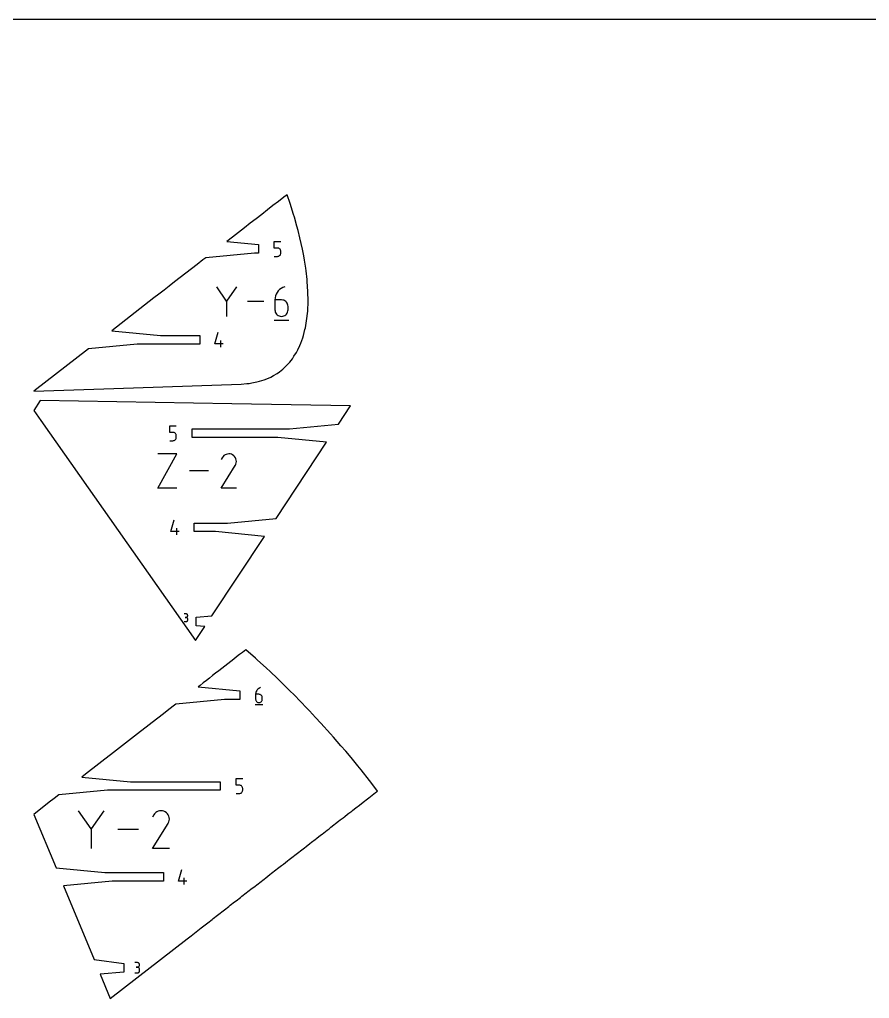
# Model space of a CAD drawing. Extents: x 0 to 38, y 0 to 26.
# Drawn here: x 7.63 to 19, y 12.9 to 26 of the extents above; entities that cross this region are included whole.
import ezdxf

# ---------------------------------------------------------------- set-up
doc = ezdxf.new("R2010")
doc.units = 0

msp = doc.modelspace()

# ---------------------------------------------------------------- linework, layer by layer
at = {"layer": 'annotation', "color": 1}
for p, q in [((11.03668, 22.942987), (11.03668, 23.03205)), ((11.03668, 23.03205), (11.125505, 23.03205)), ((11.081093, 22.942987), (11.03668, 22.942987)), ((11.089067, 22.942274), (11.081093, 22.942987)), ((11.096576, 22.940218), (11.089067, 22.942274)), ((11.103494, 22.936943), (11.096576, 22.940218)), ((11.109693, 22.932574), (11.103494, 22.936943)), ((11.115049, 22.927233), (11.109693, 22.932574)), ((11.119434, 22.921044), (11.115049, 22.927233)), ((11.122723, 22.914133), (11.119434, 22.921044)), ((11.03668, 22.83205), (11.081093, 22.83205)), ((11.081093, 22.83205), (11.089064, 22.832767)), ((11.081093, 22.83205), (11.081093, 22.83205)), ((11.089064, 22.832767), (11.096571, 22.834833)), ((11.096571, 22.834833), (11.103488, 22.838123)), ((11.103488, 22.838123), (11.109688, 22.842511)), ((11.109688, 22.842511), (11.115045, 22.84787)), ((11.115045, 22.84787), (11.119431, 22.854076)), ((11.119431, 22.854076), (11.122721, 22.861003)), ((11.122721, 22.861003), (11.124788, 22.868523)), ((11.124788, 22.906623), (11.122723, 22.914133)), ((11.125505, 22.898637), (11.124788, 22.906623)), ((11.124788, 22.868523), (11.125505, 22.876513)), ((11.125505, 22.876513), (11.125505, 22.898637)), ((11.125505, 22.898637), (11.125505, 22.898637)), ((10.399833, 22.234155), (10.267598, 22.425384)), ((10.532042, 22.425384), (10.399833, 22.234155)), ((11.130013, 22.403176), (11.109186, 22.38747)), ((11.153154, 22.415916), (11.130013, 22.403176)), ((11.178373, 22.425372), (11.153154, 22.415916)), ((11.178373, 22.425372), (11.178373, 22.425372)), ((11.048088, 22.275631), (11.046139, 22.248835)), ((11.053778, 22.301376), (11.048088, 22.275631)), ((11.06297, 22.325752), (11.053778, 22.301376)), ((11.075427, 22.348439), (11.06297, 22.325752)), ((11.090911, 22.369118), (11.075427, 22.348439)), ((11.109186, 22.38747), (11.090911, 22.369118)), ((10.399833, 22.249544), (10.399833, 22.028929)), ((10.897515, 22.227156), (10.680753, 22.227156)), ((11.046139, 22.248835), (11.046139, 22.117073)), ((11.134171, 22.248835), (11.046139, 22.248835)), ((11.150004, 22.247422), (11.134171, 22.248835)), ((11.164902, 22.243347), (11.150004, 22.247422)), ((11.178617, 22.236856), (11.164902, 22.243347)), ((11.190903, 22.228194), (11.178617, 22.236856)), ((11.20151, 22.217607), (11.190903, 22.228194)), ((11.210192, 22.205342), (11.20151, 22.217607)), ((11.216699, 22.191642), (11.210192, 22.205342)), ((11.220786, 22.176756), (11.216699, 22.191642)), ((11.222203, 22.160927), (11.220786, 22.176756)), ((11.222203, 22.117073), (11.222203, 22.160927)), ((11.222203, 22.160927), (11.222203, 22.160927)), ((11.046139, 22.117073), (11.046139, 22.117073)), ((11.046139, 22.117073), (11.04756, 22.101237)), ((11.04756, 22.101237), (11.051657, 22.086329)), ((11.051657, 22.086329), (11.058178, 22.072601)), ((11.058178, 22.072601), (11.066873, 22.060299)), ((11.066873, 22.060299), (11.07749, 22.049676)), ((11.07749, 22.049676), (11.08978, 22.040978)), ((11.08978, 22.040978), (11.10349, 22.034457)), ((11.10349, 22.034457), (11.118371, 22.030362)), ((11.118371, 22.030362), (11.134171, 22.028941)), ((11.134171, 22.028941), (11.150004, 22.030362)), ((11.134171, 22.028941), (11.134171, 22.028941)), ((11.150004, 22.030362), (11.164902, 22.034457)), ((11.164902, 22.034457), (11.178617, 22.040978)), ((11.178617, 22.040978), (11.190903, 22.049676)), ((11.190903, 22.049676), (11.20151, 22.060299)), ((11.20151, 22.060299), (11.210192, 22.072601)), ((11.210192, 22.072601), (11.216699, 22.086329)), ((11.216699, 22.086329), (11.220786, 22.101237)), ((11.220786, 22.101237), (11.222203, 22.117073)), ((11.035113, 21.979387), (11.233328, 21.979387)), ((10.242822, 21.660593), (10.287172, 21.81613)), ((10.353872, 21.660593), (10.242822, 21.660593)), ((10.320585, 21.61613), (10.320585, 21.704955)), ((9.638191, 20.475927), (9.638191, 20.56499)), ((9.638191, 20.56499), (9.727016, 20.56499)), ((9.682603, 20.475927), (9.638191, 20.475927)), ((9.690578, 20.475214), (9.682603, 20.475927)), ((9.698087, 20.473158), (9.690578, 20.475214)), ((9.705004, 20.469883), (9.698087, 20.473158)), ((9.711204, 20.465513), (9.705004, 20.469883)), ((9.716559, 20.460172), (9.711204, 20.465513)), ((9.720945, 20.453984), (9.716559, 20.460172)), ((9.724233, 20.447073), (9.720945, 20.453984)), ((9.726299, 20.439563), (9.724233, 20.447073)), ((9.727016, 20.431577), (9.726299, 20.439563)), ((9.638191, 20.36499), (9.682603, 20.36499)), ((9.682603, 20.36499), (9.690574, 20.365707)), ((9.682603, 20.36499), (9.682603, 20.36499)), ((9.690574, 20.365707), (9.698082, 20.367773)), ((9.698082, 20.367773), (9.704999, 20.371063)), ((9.704999, 20.371063), (9.711199, 20.37545)), ((9.711199, 20.37545), (9.716555, 20.38081)), ((9.716555, 20.38081), (9.720942, 20.387016)), ((9.720942, 20.387016), (9.724232, 20.393942)), ((9.724232, 20.393942), (9.726298, 20.401463)), ((9.726298, 20.401463), (9.727016, 20.409452)), ((9.727016, 20.409452), (9.727016, 20.431577)), ((9.727016, 20.431577), (9.727016, 20.431577)), ((9.479754, 19.731036), (9.733929, 20.188803)), ((9.733929, 20.188803), (9.479754, 20.188803)), ((10.378967, 20.17542), (10.364528, 20.165463)), ((10.39475, 20.182694), (10.378967, 20.17542)), ((10.411489, 20.187185), (10.39475, 20.182694)), ((10.428799, 20.188792), (10.411489, 20.187185)), ((10.446292, 20.187415), (10.428799, 20.188792)), ((10.463582, 20.182954), (10.446292, 20.187415)), ((10.480283, 20.175307), (10.463582, 20.182954)), ((10.49522, 20.1647), (10.480283, 20.175307)), ((10.480283, 20.175307), (10.480283, 20.175307)), ((10.341225, 20.137901), (10.327876, 20.112295)), ((10.351818, 20.152923), (10.341225, 20.137901)), ((10.364528, 20.165463), (10.351818, 20.152923)), ((10.507709, 20.151973), (10.49522, 20.1647)), ((10.517639, 20.137513), (10.507709, 20.151973)), ((10.517258, 20.036249), (10.525015, 20.052903)), ((10.524898, 20.121713), (10.517639, 20.137513)), ((10.529377, 20.104962), (10.524898, 20.121713)), ((10.525015, 20.052903), (10.529546, 20.070167)), ((10.530963, 20.08765), (10.529377, 20.104962)), ((10.529546, 20.070167), (10.530963, 20.08765)), ((10.155934, 19.95992), (9.905635, 19.95992)), ((10.327589, 19.731032), (10.515449, 20.033464)), ((10.515449, 20.033464), (10.515674, 20.033742)), ((10.515449, 20.033464), (10.515449, 20.033464)), ((10.515674, 20.033742), (10.515889, 20.034022)), ((10.515889, 20.034022), (10.516097, 20.034307)), ((10.516097, 20.034307), (10.516298, 20.034599)), ((10.516298, 20.034599), (10.516494, 20.034901)), ((10.516494, 20.034901), (10.516687, 20.035214)), ((10.516687, 20.035214), (10.516878, 20.035542)), ((10.516878, 20.035542), (10.517067, 20.035886)), ((10.517067, 20.035886), (10.517258, 20.036249)), ((10.517258, 20.036249), (10.517258, 20.036249)), ((9.733929, 19.731036), (9.479754, 19.731036)), ((10.530894, 19.731032), (10.327589, 19.731032)), ((9.654344, 19.149967), (9.698694, 19.305504)), ((9.765394, 19.149967), (9.654344, 19.149967)), ((9.732107, 19.105504), (9.732107, 19.194329)), ((9.857035, 18.047942), (9.833921, 18.047942)), ((9.833921, 17.943977), (9.857035, 17.943977)), ((9.857035, 18.001714), (9.845461, 18.001714)), ((9.845461, 18.001714), (9.857035, 18.001714)), ((9.861192, 18.047569), (9.857035, 18.047942)), ((9.857035, 18.001714), (9.861192, 18.002087)), ((9.861192, 18.00134), (9.857035, 18.001714)), ((9.857035, 18.001714), (9.857035, 18.001714)), ((9.857035, 17.943977), (9.861192, 17.944349)), ((9.857035, 17.943977), (9.857035, 17.943977)), ((9.865104, 18.046494), (9.861192, 18.047569)), ((9.861192, 18.002087), (9.865104, 18.003163)), ((9.865104, 18.000265), (9.861192, 18.00134)), ((9.861192, 17.944349), (9.865104, 17.945424)), ((9.868705, 18.044783), (9.865104, 18.046494)), ((9.865104, 18.003163), (9.868705, 18.004876)), ((9.868705, 17.998554), (9.865104, 18.000265)), ((9.865104, 17.945424), (9.868705, 17.947135)), ((9.871931, 18.042501), (9.868705, 18.044783)), ((9.868705, 18.004876), (9.871931, 18.00716)), ((9.871931, 17.996272), (9.868705, 17.998554)), ((9.868705, 17.947135), (9.871931, 17.949416)), ((9.874716, 18.039716), (9.871931, 18.042501)), ((9.871931, 18.00716), (9.874716, 18.009951)), ((9.874716, 17.993487), (9.871931, 17.996272)), ((9.871931, 17.949416), (9.874716, 17.9522)), ((9.876996, 18.036493), (9.874716, 18.039716)), ((9.874716, 18.009951), (9.876996, 18.013182)), ((9.876996, 17.990265), (9.874716, 17.993487)), ((9.874716, 17.9522), (9.876996, 17.955423)), ((9.878704, 18.032899), (9.876996, 18.036493)), ((9.876996, 18.013182), (9.878704, 18.016788)), ((9.878704, 17.98667), (9.876996, 17.990265)), ((9.876996, 17.955423), (9.878704, 17.959017)), ((9.879777, 18.028999), (9.878704, 18.032899)), ((9.878704, 18.016788), (9.879777, 18.020702)), ((9.879777, 17.982771), (9.878704, 17.98667)), ((9.878704, 17.959017), (9.879777, 17.962918)), ((9.880149, 18.024861), (9.879777, 18.028999)), ((9.879777, 18.020702), (9.880149, 18.024861)), ((9.880149, 17.978632), (9.879777, 17.982771)), ((9.879777, 17.962918), (9.880149, 17.967058)), ((9.880149, 18.024861), (9.880149, 18.024861)), ((9.880149, 17.967058), (9.880149, 17.978632)), ((9.880149, 17.978632), (9.880149, 17.978632)), ((10.810585, 17.032463), (10.802773, 17.02203)), ((10.819805, 17.041721), (10.810585, 17.032463)), ((10.830312, 17.049645), (10.819805, 17.041721)), ((10.841987, 17.056073), (10.830312, 17.049645)), ((10.85471, 17.060843), (10.841987, 17.056073)), ((10.85471, 17.060843), (10.85471, 17.060843)), ((10.788981, 16.985298), (10.787998, 16.97178)), ((10.787998, 16.97178), (10.787998, 16.905305)), ((10.83241, 16.97178), (10.787998, 16.97178)), ((10.787998, 16.905305), (10.787998, 16.905305)), ((10.787998, 16.905305), (10.788715, 16.897316)), ((10.788715, 16.897316), (10.790781, 16.889795)), ((10.791851, 16.998287), (10.788981, 16.985298)), ((10.796489, 17.010584), (10.791851, 16.998287)), ((10.802773, 17.02203), (10.796489, 17.010584)), ((10.840398, 16.971067), (10.83241, 16.97178)), ((10.847914, 16.969011), (10.840398, 16.971067)), ((10.854833, 16.965736), (10.847914, 16.969011)), ((10.861031, 16.961366), (10.854833, 16.965736)), ((10.866383, 16.956025), (10.861031, 16.961366)), ((10.870763, 16.949837), (10.866383, 16.956025)), ((10.874046, 16.942926), (10.870763, 16.949837)), ((10.876107, 16.935416), (10.874046, 16.942926)), ((10.874046, 16.889795), (10.876107, 16.897316)), ((10.876822, 16.92743), (10.876107, 16.935416)), ((10.876107, 16.897316), (10.876822, 16.905305)), ((10.876822, 16.905305), (10.876822, 16.92743)), ((10.876822, 16.92743), (10.876822, 16.92743)), ((10.782435, 16.835843), (10.882435, 16.835843)), ((10.790781, 16.889795), (10.794071, 16.882869)), ((10.794071, 16.882869), (10.798458, 16.876663)), ((10.798458, 16.876663), (10.803815, 16.871303)), ((10.803815, 16.871303), (10.810015, 16.866916)), ((10.810015, 16.866916), (10.816932, 16.863626)), ((10.816932, 16.863626), (10.824439, 16.86156)), ((10.824439, 16.86156), (10.83241, 16.860843)), ((10.83241, 16.860843), (10.840398, 16.86156)), ((10.83241, 16.860843), (10.83241, 16.860843)), ((10.840398, 16.86156), (10.847914, 16.863626)), ((10.847914, 16.863626), (10.854833, 16.866916)), ((10.854833, 16.866916), (10.861031, 16.871303)), ((10.861031, 16.871303), (10.866383, 16.876663)), ((10.866383, 16.876663), (10.870763, 16.882869)), ((10.870763, 16.882869), (10.874046, 16.889795)), ((10.526244, 15.75586), (10.526244, 15.844923)), ((10.526244, 15.844923), (10.615069, 15.844923)), ((10.570657, 15.75586), (10.526244, 15.75586)), ((10.578631, 15.755147), (10.570657, 15.75586)), ((10.58614, 15.753091), (10.578631, 15.755147)), ((10.593058, 15.749816), (10.58614, 15.753091)), ((10.599257, 15.745446), (10.593058, 15.749816)), ((10.604613, 15.740105), (10.599257, 15.745446)), ((10.608998, 15.733917), (10.604613, 15.740105)), ((10.612287, 15.727006), (10.608998, 15.733917)), ((10.614352, 15.719496), (10.612287, 15.727006)), ((10.615069, 15.71151), (10.614352, 15.719496)), ((10.526244, 15.644923), (10.570657, 15.644923)), ((10.570657, 15.644923), (10.578628, 15.645639)), ((10.570657, 15.644923), (10.570657, 15.644923)), ((10.578628, 15.645639), (10.586135, 15.647706)), ((10.586135, 15.647706), (10.593052, 15.650996)), ((10.593052, 15.650996), (10.599252, 15.655383)), ((10.599252, 15.655383), (10.604609, 15.660743)), ((10.604609, 15.660743), (10.608995, 15.666949)), ((10.608995, 15.666949), (10.612285, 15.673875)), ((10.612285, 15.673875), (10.614352, 15.681396)), ((10.614352, 15.681396), (10.615069, 15.689385)), ((10.615069, 15.689385), (10.615069, 15.71151)), ((10.615069, 15.71151), (10.615069, 15.71151)), ((8.588656, 15.171106), (8.420579, 15.41417)), ((8.756702, 15.41417), (8.588656, 15.171106)), ((9.425196, 15.358124), (9.410502, 15.329937)), ((9.436857, 15.374659), (9.425196, 15.358124)), ((9.450847, 15.388462), (9.436857, 15.374659)), ((9.466741, 15.399422), (9.450847, 15.388462)), ((9.484114, 15.407429), (9.466741, 15.399422)), ((9.50254, 15.412373), (9.484114, 15.407429)), ((9.521593, 15.414142), (9.50254, 15.412373)), ((9.540849, 15.412626), (9.521593, 15.414142)), ((9.559881, 15.407715), (9.540849, 15.412626)), ((9.578264, 15.399298), (9.559881, 15.407715)), ((9.594706, 15.387623), (9.578264, 15.399298)), ((9.578264, 15.399298), (9.578264, 15.399298)), ((9.608453, 15.373613), (9.594706, 15.387623)), ((9.619383, 15.357697), (9.608453, 15.373613)), ((9.627374, 15.340305), (9.619383, 15.357697)), ((9.632304, 15.321866), (9.627374, 15.340305)), ((9.410186, 14.910264), (9.616973, 15.243165)), ((9.616973, 15.243165), (9.617221, 15.243471)), ((9.616973, 15.243165), (9.616973, 15.243165)), ((9.617221, 15.243471), (9.617458, 15.243779)), ((9.617458, 15.243779), (9.617686, 15.244093)), ((9.617686, 15.244093), (9.617908, 15.244415)), ((9.617908, 15.244415), (9.618124, 15.244746)), ((9.618124, 15.244746), (9.618336, 15.245091)), ((9.618336, 15.245091), (9.618546, 15.245452)), ((9.618546, 15.245452), (9.618755, 15.245831)), ((9.618755, 15.245831), (9.618964, 15.24623)), ((9.618964, 15.24623), (9.627502, 15.264562)), ((9.618964, 15.24623), (9.618964, 15.24623)), ((9.627502, 15.264562), (9.63249, 15.283565)), ((9.63405, 15.30281), (9.632304, 15.321866)), ((9.63249, 15.283565), (9.63405, 15.30281)), ((8.588656, 15.190666), (8.588656, 14.910253)), ((9.221239, 15.162211), (8.945723, 15.162211)), ((9.633974, 14.910264), (9.410186, 14.910264)), ((9.754971, 14.473465), (9.79932, 14.629003)), ((9.866021, 14.473465), (9.754971, 14.473465)), ((9.832733, 14.429003), (9.832733, 14.517827)), ((9.204269, 13.382879), (9.173198, 13.382879)), ((9.209857, 13.382378), (9.204269, 13.382879)), ((9.215115, 13.380932), (9.209857, 13.382378)), ((9.219956, 13.378632), (9.215115, 13.380932)), ((9.224292, 13.375565), (9.219956, 13.378632)), ((9.228036, 13.371822), (9.224292, 13.375565)), ((9.2311, 13.367489), (9.228036, 13.371822)), ((9.233397, 13.362658), (9.2311, 13.367489)), ((9.234839, 13.357416), (9.233397, 13.362658)), ((9.173198, 13.243128), (9.204269, 13.243128)), ((9.204269, 13.320738), (9.188712, 13.320738)), ((9.188712, 13.320738), (9.204269, 13.320738)), ((9.204269, 13.320738), (9.209857, 13.32124)), ((9.209857, 13.320237), (9.204269, 13.320738)), ((9.204269, 13.320738), (9.204269, 13.320738)), ((9.204269, 13.243128), (9.209857, 13.243629)), ((9.204269, 13.243128), (9.204269, 13.243128)), ((9.209857, 13.32124), (9.215115, 13.322686)), ((9.215115, 13.318791), (9.209857, 13.320237)), ((9.209857, 13.243629), (9.215115, 13.245074)), ((9.215115, 13.322686), (9.219956, 13.324989)), ((9.219956, 13.316491), (9.215115, 13.318791)), ((9.215115, 13.245074), (9.219956, 13.247373)), ((9.219956, 13.324989), (9.224292, 13.32806)), ((9.224292, 13.313424), (9.219956, 13.316491)), ((9.219956, 13.247373), (9.224292, 13.250439)), ((9.224292, 13.32806), (9.228036, 13.331811)), ((9.228036, 13.30968), (9.224292, 13.313424)), ((9.224292, 13.250439), (9.228036, 13.254182)), ((9.228036, 13.331811), (9.2311, 13.336154)), ((9.2311, 13.305348), (9.228036, 13.30968)), ((9.228036, 13.254182), (9.2311, 13.258514)), ((9.2311, 13.336154), (9.233397, 13.341001)), ((9.233397, 13.300517), (9.2311, 13.305348)), ((9.2311, 13.258514), (9.233397, 13.263346)), ((9.233397, 13.341001), (9.234839, 13.346263)), ((9.234839, 13.295275), (9.233397, 13.300517)), ((9.233397, 13.263346), (9.234839, 13.268589)), ((9.235339, 13.351853), (9.234839, 13.357416)), ((9.234839, 13.346263), (9.235339, 13.351853)), ((9.235339, 13.289712), (9.234839, 13.295275)), ((9.234839, 13.268589), (9.235339, 13.274154)), ((9.235339, 13.351853), (9.235339, 13.351853)), ((9.235339, 13.274154), (9.235339, 13.289712)), ((9.235339, 13.289712), (9.235339, 13.289712))]:
    msp.add_line(p, q, dxfattribs=at)
at = {"layer": 'boundary', "color": 5}
for p, q in [((11.164274, 23.622185), (11.092838, 23.566761)), ((11.208024, 23.656128), (11.164274, 23.622185)), ((11.248947, 23.538514), (11.208024, 23.656128)), ((10.945462, 23.45242), (10.869847, 23.393754)), ((11.019847, 23.510131), (10.945462, 23.45242)), ((11.092838, 23.566761), (11.019847, 23.510131)), ((11.294899, 23.392692), (11.248947, 23.538514)), ((10.793169, 23.334264), (10.715598, 23.27408)), ((10.869847, 23.393754), (10.793169, 23.334264)), ((11.306615, 23.355513), (11.294899, 23.392692)), ((11.340513, 23.234707), (11.306615, 23.355513)), ((10.637303, 23.213335), (10.558459, 23.152163)), ((10.715598, 23.27408), (10.637303, 23.213335)), ((11.356606, 23.177355), (11.340513, 23.234707)), ((10.479238, 23.0907), (10.401331, 23.030255)), ((10.558459, 23.152163), (10.479238, 23.0907)), ((11.380408, 23.079832), (11.356606, 23.177355)), ((11.398811, 23.004433), (11.380408, 23.079832)), ((10.401331, 23.030255), (10.826118, 22.98955)), ((10.826118, 22.98955), (10.826118, 22.87455)), ((11.414419, 22.928353), (11.398811, 23.004433)), ((11.433133, 22.83713), (11.414419, 22.928353)), ((10.120084, 22.81205), (10.08361, 22.783752)), ((10.772312, 22.87455), (10.120084, 22.81205)), ((10.826118, 22.87455), (10.772312, 22.87455)), ((11.44238, 22.780562), (11.433133, 22.83713)), ((9.928836, 22.663671), (9.852883, 22.604743)), ((10.005802, 22.723385), (9.928836, 22.663671)), ((10.08361, 22.783752), (10.005802, 22.723385)), ((11.459501, 22.675813), (11.44238, 22.780562)), ((11.464126, 22.63676), (11.459501, 22.675813)), ((9.77811, 22.54673), (9.704681, 22.48976)), ((9.852883, 22.604743), (9.77811, 22.54673)), ((11.477854, 22.520839), (11.464126, 22.63676)), ((9.632758, 22.433959), (9.562501, 22.37945)), ((9.704681, 22.48976), (9.632758, 22.433959)), ((11.479492, 22.497259), (11.477854, 22.520839)), ((11.488312, 22.36238), (11.479492, 22.497259)), ((9.427598, 22.274785), (8.862211, 21.83613)), ((9.494064, 22.326353), (9.427598, 22.274785)), ((9.562501, 22.37945), (9.494064, 22.326353)), ((11.490374, 22.231271), (11.488312, 22.36238)), ((11.484512, 22.097315), (11.490374, 22.231271)), ((11.470581, 21.970978), (11.484512, 22.097315)), ((11.448612, 21.852538), (11.453207, 21.877312)), ((11.453207, 21.877312), (11.470581, 21.970978)), ((8.862211, 21.83613), (9.514439, 21.77363)), ((9.514439, 21.77363), (10.043372, 21.77363)), ((10.043372, 21.77363), (10.043372, 21.65863)), ((11.392381, 21.671602), (11.418653, 21.742255)), ((11.418653, 21.742255), (11.426492, 21.771112)), ((11.426492, 21.771112), (11.448612, 21.852538)), ((9.205101, 21.65863), (8.552873, 21.59613)), ((10.043372, 21.65863), (9.205101, 21.65863)), ((11.350749, 21.579148), (11.380769, 21.640374)), ((11.380769, 21.640374), (11.392381, 21.671602)), ((8.552873, 21.59613), (7.82009, 21.0276)), ((11.28158, 21.462696), (11.30148, 21.494118)), ((11.30148, 21.494118), (11.335045, 21.547119)), ((11.335045, 21.547119), (11.350749, 21.579148)), ((11.179623, 21.347821), (11.220495, 21.38729)), ((11.220495, 21.38729), (11.244469, 21.416884)), ((11.244469, 21.416884), (11.28158, 21.462696)), ((10.992935, 21.216743), (11.026141, 21.235703)), ((11.026141, 21.235703), (11.076012, 21.264179)), ((11.076012, 21.264179), (11.106867, 21.287303)), ((11.106867, 21.287303), (11.151921, 21.321069)), ((11.151921, 21.321069), (11.179623, 21.347821)), ((8.890641, 21.064562), (10.592832, 21.123332)), ((10.592832, 21.123332), (10.670183, 21.129518)), ((10.670183, 21.129518), (10.7026, 21.132111)), ((10.7026, 21.132111), (10.735835, 21.138064)), ((10.735835, 21.138064), (10.806022, 21.150636)), ((10.806022, 21.150636), (10.840633, 21.160725)), ((10.840633, 21.160725), (10.902872, 21.178867)), ((10.902872, 21.178867), (10.937403, 21.193389)), ((10.937403, 21.193389), (10.992935, 21.216743)), ((7.82009, 21.0276), (8.890641, 21.064562)), ((7.907701, 20.9026), (7.82009, 20.76994)), ((10.469687, 20.858459), (7.907701, 20.9026)), ((12.058252, 20.83109), (10.469687, 20.858459)), ((11.895724, 20.58499), (12.058252, 20.83109)), ((7.82009, 20.76994), (7.914033, 20.636443)), ((7.914033, 20.636443), (9.985597, 17.692681)), ((11.243496, 20.52249), (11.895724, 20.58499)), ((9.937628, 20.40749), (9.937628, 20.52249)), ((9.937628, 20.52249), (11.243496, 20.52249)), ((11.084996, 20.40749), (9.937628, 20.40749)), ((11.063939, 19.325504), (11.737224, 20.34499)), ((11.737224, 20.34499), (11.084996, 20.40749)), ((9.964894, 19.148004), (9.964894, 19.263004)), ((9.964894, 19.263004), (10.411711, 19.263004)), ((10.411711, 19.263004), (11.063939, 19.325504)), ((10.253211, 19.148004), (9.964894, 19.148004)), ((10.905439, 19.085504), (10.253211, 19.148004)), ((10.204304, 18.023847), (10.905439, 19.085504)), ((9.99216, 18.003518), (10.204304, 18.023847)), ((9.99216, 17.888518), (9.99216, 18.003518)), ((9.985597, 17.692681), (10.107624, 17.877454)), ((10.107624, 17.877454), (9.99216, 17.888518)), ((10.658173, 17.567681), (10.613781, 17.53324)), ((10.787561, 17.453617), (10.658173, 17.567681)), ((10.494443, 17.440651), (10.454633, 17.409764)), ((10.534209, 17.471503), (10.494443, 17.440651)), ((10.573973, 17.502355), (10.534209, 17.471503)), ((10.613781, 17.53324), (10.573973, 17.502355)), ((10.810223, 17.433639), (10.787561, 17.453617)), ((10.933556, 17.320225), (10.810223, 17.433639)), ((10.334489, 17.316551), (10.294054, 17.285179)), ((10.374701, 17.347749), (10.334489, 17.316551)), ((10.414733, 17.378808), (10.374701, 17.347749)), ((10.454633, 17.409764), (10.414733, 17.378808)), ((10.982276, 17.275424), (10.933556, 17.320225)), ((10.170925, 17.18965), (10.12911, 17.157207)), ((10.212321, 17.221766), (10.170925, 17.18965)), ((10.253347, 17.253596), (10.212321, 17.221766)), ((10.294054, 17.285179), (10.253347, 17.253596)), ((11.078944, 17.182844), (10.982276, 17.275424)), ((11.153917, 17.111043), (11.078944, 17.182844)), ((10.044002, 17.091176), (10.019088, 17.071847)), ((10.019088, 17.071847), (10.577435, 17.018343)), ((10.086821, 17.124397), (10.044002, 17.091176)), ((10.12911, 17.157207), (10.086821, 17.124397)), ((11.223559, 17.041674), (11.153917, 17.111043)), ((11.32477, 16.940859), (11.223559, 17.041674)), ((10.373573, 16.903343), (9.721345, 16.840843)), ((10.577435, 16.903343), (10.373573, 16.903343)), ((10.577435, 17.018343), (10.577435, 16.903343)), ((11.367236, 16.896911), (11.32477, 16.940859)), ((11.494458, 16.765249), (11.367236, 16.896911)), ((9.628986, 16.769186), (9.554729, 16.711574)), ((9.701786, 16.825668), (9.628986, 16.769186)), ((9.721345, 16.840843), (9.701786, 16.825668)), ((11.509817, 16.748748), (11.494458, 16.765249)), ((9.479178, 16.652958), (9.4025, 16.593467)), ((9.554729, 16.711574), (9.479178, 16.652958)), ((11.59021, 16.662379), (11.509817, 16.748748)), ((11.662605, 16.5846), (11.59021, 16.662379)), ((9.324863, 16.533233), (9.24644, 16.472388)), ((9.4025, 16.593467), (9.324863, 16.533233)), ((11.790488, 16.442058), (11.662605, 16.5846)), ((9.167402, 16.411067), (9.087926, 16.349405)), ((9.24644, 16.472388), (9.167402, 16.411067)), ((11.828842, 16.399308), (11.790488, 16.442058)), ((11.928323, 16.284316), (11.828842, 16.399308)), ((9.008186, 16.287539), (8.92836, 16.225606)), ((9.087926, 16.349405), (9.008186, 16.287539)), ((11.992801, 16.209784), (11.928323, 16.284316)), ((8.848625, 16.163743), (8.769158, 16.102089)), ((8.92836, 16.225606), (8.848625, 16.163743)), ((12.064349, 16.124037), (11.992801, 16.209784)), ((12.154122, 16.016446), (12.064349, 16.124037)), ((8.611735, 15.979952), (8.534129, 15.919741)), ((8.690136, 16.040779), (8.611735, 15.979952)), ((8.769158, 16.102089), (8.690136, 16.040779)), ((12.198416, 15.961409), (12.154122, 16.016446)), ((8.534129, 15.919741), (8.463473, 15.864923)), ((8.463473, 15.864923), (9.115701, 15.802423)), ((12.312448, 15.819718), (12.198416, 15.961409)), ((9.115701, 15.802423), (10.315682, 15.802423)), ((10.315682, 15.802423), (10.315682, 15.687423)), ((12.330379, 15.796616), (12.312448, 15.819718)), ((12.416672, 15.675167), (12.330379, 15.796616)), ((8.154135, 15.624923), (8.094769, 15.578864)), ((8.806363, 15.687423), (8.154135, 15.624923)), ((10.315682, 15.687423), (8.806363, 15.687423)), ((12.284959, 15.572977), (12.304058, 15.587795)), ((12.304058, 15.587795), (12.322862, 15.602384)), ((12.322862, 15.602384), (12.348897, 15.622583)), ((12.348897, 15.622583), (12.371565, 15.64017)), ((12.371565, 15.64017), (12.394082, 15.65764)), ((12.394082, 15.65764), (12.416672, 15.675167)), ((8.027459, 15.526642), (7.82009, 15.365754)), ((8.094769, 15.578864), (8.027459, 15.526642)), ((12.127323, 15.450675), (12.177598, 15.489681)), ((12.177598, 15.489681), (12.224906, 15.526385)), ((12.224906, 15.526385), (12.245488, 15.542354)), ((12.245488, 15.542354), (12.265469, 15.557856)), ((12.265469, 15.557856), (12.284959, 15.572977)), ((7.82009, 15.365754), (8.117742, 14.649003)), ((11.959826, 15.320723), (11.979398, 15.335908)), ((11.979398, 15.335908), (12.018316, 15.366102)), ((12.018316, 15.366102), (12.036121, 15.379916)), ((12.036121, 15.379916), (12.07419, 15.409452)), ((12.07419, 15.409452), (12.090187, 15.421863)), ((12.090187, 15.421863), (12.127323, 15.450675)), ((11.794565, 15.192505), (11.835516, 15.224276)), ((11.835516, 15.224276), (11.858486, 15.242098)), ((11.858486, 15.242098), (11.898848, 15.273413)), ((11.898848, 15.273413), (11.920143, 15.289935)), ((11.920143, 15.289935), (11.959826, 15.320723)), ((11.607865, 15.047654), (11.656153, 15.085118)), ((11.656153, 15.085118), (11.677589, 15.101749)), ((11.677589, 15.101749), (11.724499, 15.138144)), ((11.724499, 15.138144), (11.745447, 15.154396)), ((11.745447, 15.154396), (11.76997, 15.173423)), ((11.76997, 15.173423), (11.794565, 15.192505)), ((11.440975, 14.918172), (11.463438, 14.9356)), ((11.463438, 14.9356), (11.514234, 14.97501)), ((11.514234, 14.97501), (11.536429, 14.99223)), ((11.536429, 14.99223), (11.586013, 15.0307)), ((11.586013, 15.0307), (11.607865, 15.047654)), ((11.23676, 14.759732), (11.290664, 14.801553)), ((11.290664, 14.801553), (11.313438, 14.819223)), ((11.313438, 14.819223), (11.366396, 14.86031)), ((11.366396, 14.86031), (11.389053, 14.877888)), ((11.389053, 14.877888), (11.440975, 14.918172)), ((11.080894, 14.638804), (11.136404, 14.68187)), ((11.136404, 14.68187), (11.159189, 14.699548)), ((11.159189, 14.699548), (11.213943, 14.742029)), ((11.213943, 14.742029), (11.23676, 14.759732)), ((8.117742, 14.649003), (8.76997, 14.586503)), ((8.76997, 14.586503), (9.555521, 14.586503)), ((9.555521, 14.586503), (9.555521, 14.471503)), ((10.922828, 14.516168), (10.979551, 14.560177)), ((10.979551, 14.560177), (11.00205, 14.577632)), ((11.00205, 14.577632), (11.058216, 14.621208)), ((11.058216, 14.621208), (11.080894, 14.638804)), ((8.869637, 14.471503), (8.217409, 14.409003)), ((8.217409, 14.409003), (8.627185, 13.422252)), ((9.555521, 14.471503), (8.869637, 14.471503)), ((10.763957, 14.392908), (10.821485, 14.437541)), ((10.821485, 14.437541), (10.843406, 14.454548)), ((10.843406, 14.454548), (10.900583, 14.498909)), ((10.900583, 14.498909), (10.922828, 14.516168)), ((10.60568, 14.270108), (10.663589, 14.315037)), ((10.663589, 14.315037), (10.684657, 14.331382)), ((10.684657, 14.331382), (10.742429, 14.376205)), ((10.742429, 14.376205), (10.763957, 14.392908)), ((10.430089, 14.133876), (10.449393, 14.148853)), ((10.449393, 14.148853), (10.507248, 14.19374)), ((10.507248, 14.19374), (10.527201, 14.209221)), ((10.527201, 14.209221), (10.585138, 14.254171)), ((10.585138, 14.254171), (10.60568, 14.270108)), ((10.221701, 13.972198), (10.278633, 14.016369)), ((10.278633, 14.016369), (10.296474, 14.030211)), ((10.296474, 14.030211), (10.353828, 14.074709)), ((10.353828, 14.074709), (10.372427, 14.089139)), ((10.372427, 14.089139), (10.430089, 14.133876)), ((10.061065, 13.847569), (10.132092, 13.902676)), ((10.132092, 13.902676), (10.148272, 13.915228)), ((10.148272, 13.915228), (10.204668, 13.958983)), ((10.204668, 13.958983), (10.221701, 13.972198)), ((9.924266, 13.741433), (9.991739, 13.793783)), ((9.991739, 13.793783), (10.061065, 13.847569)), ((8.84301, 12.902541), (9.871188, 13.700253)), ((9.871188, 13.700253), (9.924266, 13.741433)), ((8.627185, 13.422252), (9.024389, 13.370583)), ((9.024389, 13.370583), (9.024389, 13.255583)), ((9.024389, 13.255583), (8.708952, 13.225356)), ((8.708952, 13.225356), (8.84301, 12.902541))]:
    msp.add_line(p, q, dxfattribs=at)
at = {"layer": 'frame', "color": 5}
msp.add_line((38, 26), (0, 26), dxfattribs=at)

doc.saveas('drawing.dxf')
